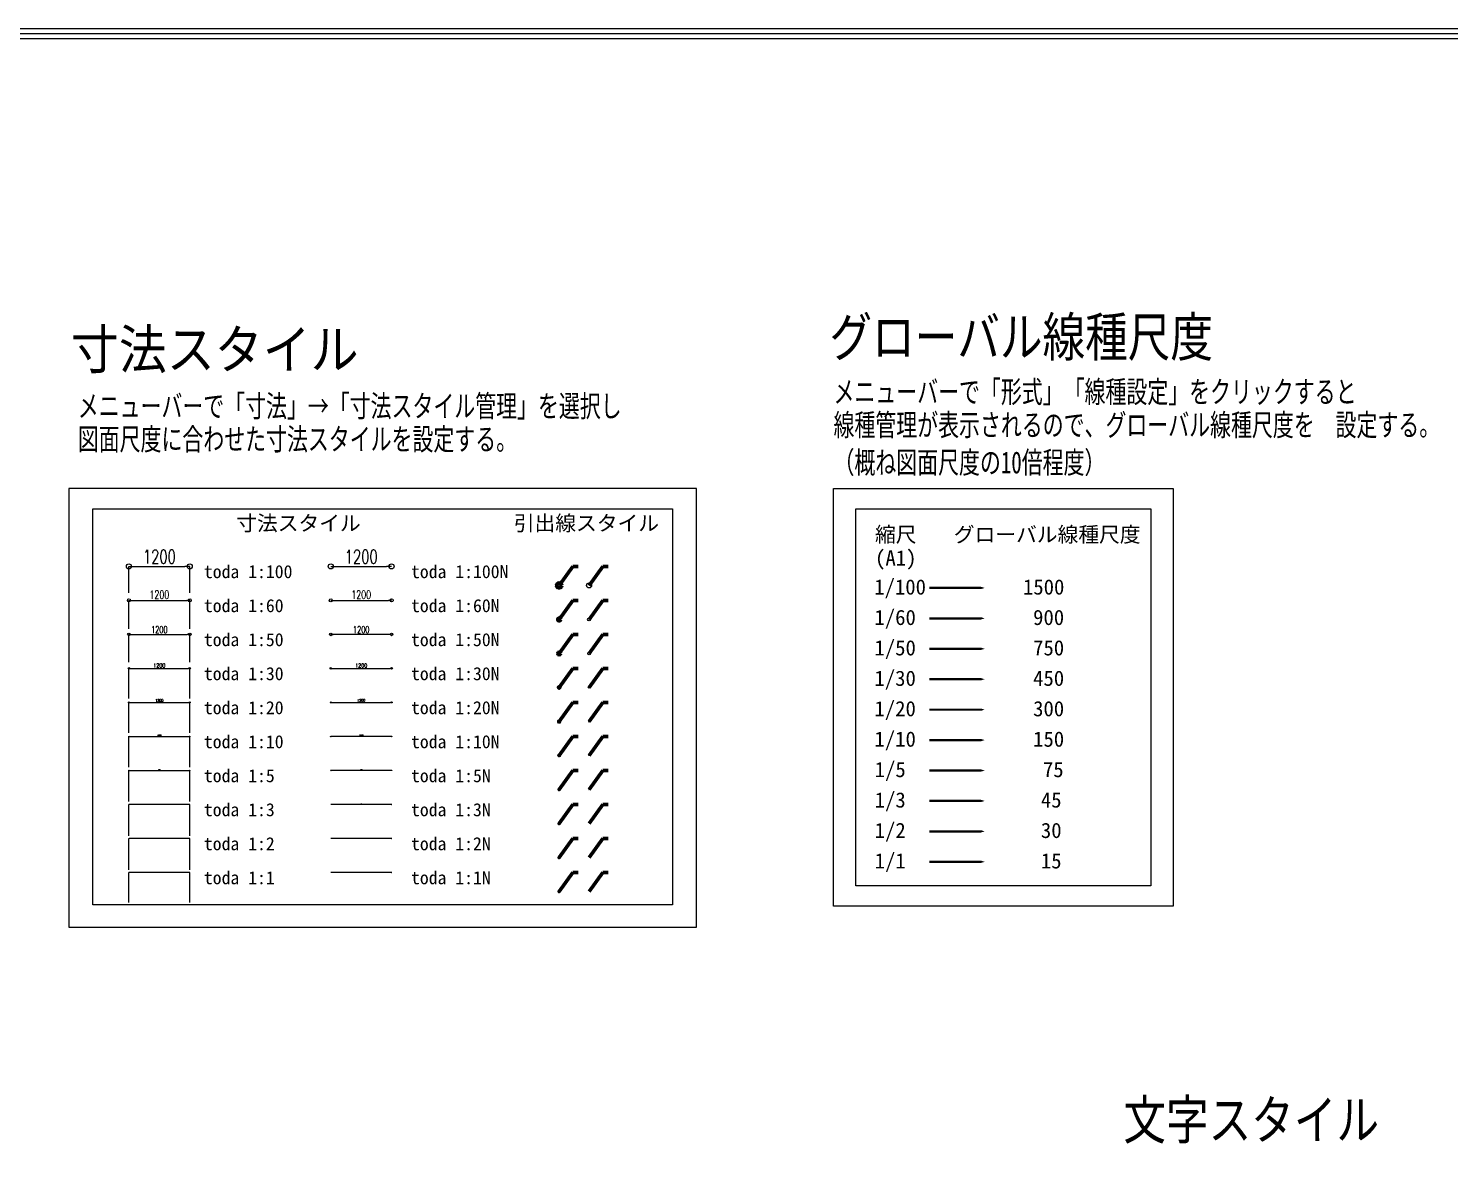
# Model space of a CAD drawing. Extents: x -229451 to 47804, y -161247 to 19812.
# Drawn here: x -195226 to -167205, y -95936 to -73809 of the extents above; entities that cross this region are included whole.
import ezdxf
from ezdxf.enums import TextEntityAlignment as Align

# ---------------------------------------------------------------- set-up
doc = ezdxf.new("R2010")
doc.units = 0
doc.header["$LTSCALE"] = 450
doc.layers.get('0').update_dxf_attribs({"linetype": 'CONTINUOUS'})
doc.layers.get('DEFPOINTS').update_dxf_attribs({"linetype": 'CONTINUOUS'})
for name, color, linetype in [('E0_図面枠A', 4, 'CONTINUOUS'), ('E1_文字A', 3, 'CONTINUOUS'), ('IC1_寸法', 3, 'CONTINUOUS'), ('ZZ_記載例', 30, 'CONTINUOUS')]:
    doc.layers.add(name, color=color, linetype=linetype)
doc.styles.add('toda-A (0.7)', font='romans.shx', dxfattribs={"width": 0.7, "bigfont": 'extfont.shx'})
doc.styles.add('toda-G', font='msgothic.ttc')
doc.dimstyles.new('toda 1：1', dxfattribs={"dimtxt": 2.7, "dimasz": 1, "dimexe": 0, "dimexo": 1, "dimgap": 0, "dimtad": 0, "dimdec": 3, "dimzin": 12, "dimdsep": 46, "dimtxsty": 'toda-A (0.7)', "dimblk": 'ORIGIN', "dimcen": 2.5, "dimclrd": 256, "dimclre": 256, "dimclrt": 7, "dimadec": 0, "dimazin": 0, "dimtfac": 1, "dimtdec": 3, "dimtix": 1, "dimtmove": 2, "dimatfit": 3, "dimldrblk": 'ORIGIN', "dimfxl": 1, "dimtvp": 0.7, "dimtolj": 1, "dimtzin": 0, "dimarcsym": 0})
doc.dimstyles.new('toda 1：10', dxfattribs={"dimscale": 10, "dimtxt": 2.7, "dimasz": 1, "dimexe": 0, "dimexo": 1, "dimgap": 0, "dimtad": 0, "dimdec": 3, "dimzin": 12, "dimdsep": 46, "dimtxsty": 'toda-A (0.7)', "dimblk": 'ORIGIN', "dimcen": 2.5, "dimclrd": 256, "dimclre": 256, "dimclrt": 7, "dimadec": 0, "dimazin": 0, "dimtfac": 1, "dimtdec": 3, "dimtix": 1, "dimtmove": 2, "dimatfit": 3, "dimldrblk": 'ORIGIN', "dimfxl": 1, "dimtvp": 0.7, "dimtolj": 1, "dimtzin": 0, "dimarcsym": 0})
doc.dimstyles.new('toda 1：100', dxfattribs={"dimscale": 100, "dimtxt": 2.7, "dimasz": 1, "dimexe": 0, "dimexo": 1, "dimgap": 0, "dimtad": 0, "dimdec": 3, "dimzin": 12, "dimdsep": 46, "dimtxsty": 'toda-A (0.7)', "dimblk": 'ORIGIN', "dimcen": 2.5, "dimclrd": 256, "dimclre": 256, "dimclrt": 7, "dimadec": 0, "dimazin": 0, "dimtfac": 1, "dimtdec": 3, "dimtix": 1, "dimtmove": 2, "dimatfit": 3, "dimldrblk": 'ORIGIN', "dimfxl": 1, "dimtvp": 0.7, "dimtolj": 1, "dimtzin": 0, "dimarcsym": 0})
doc.dimstyles.new('toda 1：100N', dxfattribs={"dimscale": 100, "dimtxt": 2.7, "dimasz": 1, "dimexe": 0, "dimexo": 1, "dimgap": 0, "dimtad": 0, "dimdec": 3, "dimzin": 12, "dimdsep": 46, "dimtxsty": 'toda-A (0.7)', "dimblk": 'ORIGIN', "dimcen": 2.5, "dimse1": 1, "dimse2": 1, "dimclrd": 256, "dimclre": 256, "dimclrt": 7, "dimadec": 0, "dimazin": 0, "dimtfac": 1, "dimtdec": 3, "dimtix": 1, "dimtmove": 2, "dimatfit": 3, "dimldrblk": 'ORIGIN', "dimfxl": 1, "dimtvp": 0.7, "dimtolj": 1, "dimtzin": 0, "dimarcsym": 0})
doc.dimstyles.new('toda 1：10N', dxfattribs={"dimscale": 10, "dimtxt": 2.7, "dimasz": 1, "dimexe": 0, "dimexo": 1, "dimgap": 0, "dimtad": 0, "dimdec": 3, "dimzin": 12, "dimdsep": 46, "dimtxsty": 'toda-A (0.7)', "dimblk": 'ORIGIN', "dimcen": 2.5, "dimse1": 1, "dimse2": 1, "dimclrd": 256, "dimclre": 256, "dimclrt": 7, "dimadec": 0, "dimazin": 0, "dimtfac": 1, "dimtdec": 3, "dimtix": 1, "dimtmove": 2, "dimatfit": 3, "dimldrblk": 'ORIGIN', "dimfxl": 1, "dimtvp": 0.7, "dimtolj": 1, "dimtzin": 0, "dimarcsym": 0})
doc.dimstyles.new('toda 1：1N', dxfattribs={"dimtxt": 2.7, "dimasz": 1, "dimexe": 0, "dimexo": 1, "dimgap": 0, "dimtad": 0, "dimdec": 3, "dimzin": 12, "dimdsep": 46, "dimtxsty": 'toda-A (0.7)', "dimblk": 'ORIGIN', "dimcen": 2.5, "dimse1": 1, "dimse2": 1, "dimclrd": 256, "dimclre": 256, "dimclrt": 7, "dimadec": 0, "dimazin": 0, "dimtfac": 1, "dimtdec": 3, "dimtix": 1, "dimtmove": 2, "dimatfit": 3, "dimldrblk": 'ORIGIN', "dimfxl": 1, "dimtvp": 0.7, "dimtolj": 1, "dimtzin": 0, "dimarcsym": 0})
doc.dimstyles.new('toda 1：2', dxfattribs={"dimscale": 2, "dimtxt": 2.7, "dimasz": 1, "dimexe": 0, "dimexo": 1, "dimgap": 0, "dimtad": 0, "dimdec": 3, "dimzin": 12, "dimdsep": 46, "dimtxsty": 'toda-A (0.7)', "dimblk": 'ORIGIN', "dimcen": 2.5, "dimclrd": 256, "dimclre": 256, "dimclrt": 7, "dimadec": 0, "dimazin": 0, "dimtfac": 1, "dimtdec": 3, "dimtix": 1, "dimtmove": 2, "dimatfit": 3, "dimldrblk": 'ORIGIN', "dimfxl": 1, "dimtvp": 0.7, "dimtolj": 1, "dimtzin": 0, "dimarcsym": 0})
doc.dimstyles.new('toda 1：20', dxfattribs={"dimscale": 20, "dimtxt": 2.7, "dimasz": 1, "dimexe": 0, "dimexo": 1, "dimgap": 0, "dimtad": 0, "dimdec": 3, "dimzin": 12, "dimdsep": 46, "dimtxsty": 'toda-A (0.7)', "dimblk": 'ORIGIN', "dimcen": 2.5, "dimclrd": 256, "dimclre": 256, "dimclrt": 7, "dimadec": 0, "dimazin": 0, "dimtfac": 1, "dimtdec": 3, "dimtix": 1, "dimtmove": 2, "dimatfit": 3, "dimldrblk": 'ORIGIN', "dimfxl": 1, "dimtvp": 0.7, "dimtolj": 1, "dimtzin": 0, "dimarcsym": 0})
doc.dimstyles.new('toda 1：20N', dxfattribs={"dimscale": 20, "dimtxt": 2.7, "dimasz": 1, "dimexe": 0, "dimexo": 1, "dimgap": 0, "dimtad": 0, "dimdec": 3, "dimzin": 12, "dimdsep": 46, "dimtxsty": 'toda-A (0.7)', "dimblk": 'ORIGIN', "dimcen": 2.5, "dimse1": 1, "dimse2": 1, "dimclrd": 256, "dimclre": 256, "dimclrt": 7, "dimadec": 0, "dimazin": 0, "dimtfac": 1, "dimtdec": 3, "dimtix": 1, "dimtmove": 2, "dimatfit": 3, "dimldrblk": 'ORIGIN', "dimfxl": 1, "dimtvp": 0.7, "dimtolj": 1, "dimtzin": 0, "dimarcsym": 0})
doc.dimstyles.new('toda 1：2N', dxfattribs={"dimscale": 2, "dimtxt": 2.7, "dimasz": 1, "dimexe": 0, "dimexo": 1, "dimgap": 0, "dimtad": 0, "dimdec": 3, "dimzin": 12, "dimdsep": 46, "dimtxsty": 'toda-A (0.7)', "dimblk": 'ORIGIN', "dimcen": 2.5, "dimse1": 1, "dimse2": 1, "dimclrd": 256, "dimclre": 256, "dimclrt": 7, "dimadec": 0, "dimazin": 0, "dimtfac": 1, "dimtdec": 3, "dimtix": 1, "dimtmove": 2, "dimatfit": 3, "dimldrblk": 'ORIGIN', "dimfxl": 1, "dimtvp": 0.7, "dimtolj": 1, "dimtzin": 0, "dimarcsym": 0})
doc.dimstyles.new('toda 1：3', dxfattribs={"dimscale": 3, "dimtxt": 2.7, "dimasz": 1, "dimexe": 0, "dimexo": 1, "dimgap": 0, "dimtad": 0, "dimdec": 3, "dimzin": 12, "dimdsep": 46, "dimtxsty": 'toda-A (0.7)', "dimblk": 'ORIGIN', "dimcen": 2.5, "dimclrd": 256, "dimclre": 256, "dimclrt": 7, "dimadec": 0, "dimazin": 0, "dimtfac": 1, "dimtdec": 3, "dimtix": 1, "dimtmove": 2, "dimatfit": 3, "dimldrblk": 'ORIGIN', "dimfxl": 1, "dimtvp": 0.7, "dimtolj": 1, "dimtzin": 0, "dimarcsym": 0})
doc.dimstyles.new('toda 1：30', dxfattribs={"dimscale": 30, "dimtxt": 2.7, "dimasz": 1, "dimexe": 0, "dimexo": 1, "dimgap": 0, "dimtad": 0, "dimdec": 3, "dimzin": 12, "dimdsep": 46, "dimtxsty": 'toda-A (0.7)', "dimblk": 'ORIGIN', "dimcen": 2.5, "dimclrd": 256, "dimclre": 256, "dimclrt": 7, "dimadec": 0, "dimazin": 0, "dimtfac": 1, "dimtdec": 3, "dimtix": 1, "dimtmove": 2, "dimatfit": 3, "dimldrblk": 'ORIGIN', "dimfxl": 1, "dimtvp": 0.7, "dimtolj": 1, "dimtzin": 0, "dimarcsym": 0})
doc.dimstyles.new('toda 1：30N', dxfattribs={"dimscale": 30, "dimtxt": 2.7, "dimasz": 1, "dimexe": 0, "dimexo": 1, "dimgap": 0, "dimtad": 0, "dimdec": 3, "dimzin": 12, "dimdsep": 46, "dimtxsty": 'toda-A (0.7)', "dimblk": 'ORIGIN', "dimcen": 2.5, "dimse1": 1, "dimse2": 1, "dimclrd": 256, "dimclre": 256, "dimclrt": 7, "dimadec": 0, "dimazin": 0, "dimtfac": 1, "dimtdec": 3, "dimtix": 1, "dimtmove": 2, "dimatfit": 3, "dimldrblk": 'ORIGIN', "dimfxl": 1, "dimtvp": 0.7, "dimtolj": 1, "dimtzin": 0, "dimarcsym": 0})
doc.dimstyles.new('toda 1：3N', dxfattribs={"dimscale": 3, "dimtxt": 2.7, "dimasz": 1, "dimexe": 0, "dimexo": 1, "dimgap": 0, "dimtad": 0, "dimdec": 3, "dimzin": 12, "dimdsep": 46, "dimtxsty": 'toda-A (0.7)', "dimblk": 'ORIGIN', "dimcen": 2.5, "dimse1": 1, "dimse2": 1, "dimclrd": 256, "dimclre": 256, "dimclrt": 7, "dimadec": 0, "dimazin": 0, "dimtfac": 1, "dimtdec": 3, "dimtix": 1, "dimtmove": 2, "dimatfit": 3, "dimldrblk": 'ORIGIN', "dimfxl": 1, "dimtvp": 0.7, "dimtolj": 1, "dimtzin": 0, "dimarcsym": 0})
doc.dimstyles.new('toda 1：5', dxfattribs={"dimscale": 5, "dimtxt": 2.7, "dimasz": 1, "dimexe": 0, "dimexo": 1, "dimgap": 0, "dimtad": 0, "dimdec": 3, "dimzin": 12, "dimdsep": 46, "dimtxsty": 'toda-A (0.7)', "dimblk": 'ORIGIN', "dimcen": 2.5, "dimclrd": 256, "dimclre": 256, "dimclrt": 7, "dimadec": 0, "dimazin": 0, "dimtfac": 1, "dimtdec": 3, "dimtix": 1, "dimtmove": 2, "dimatfit": 3, "dimldrblk": 'ORIGIN', "dimfxl": 1, "dimtvp": 0.7, "dimtolj": 1, "dimtzin": 0, "dimarcsym": 0})
doc.dimstyles.new('toda 1：50', dxfattribs={"dimscale": 50, "dimtxt": 2.7, "dimasz": 1, "dimexe": 0, "dimexo": 1.5, "dimgap": 0, "dimtad": 0, "dimdec": 3, "dimzin": 12, "dimdsep": 46, "dimtxsty": 'toda-A (0.7)', "dimblk": 'ORIGIN', "dimcen": 2.5, "dimclrd": 256, "dimclre": 256, "dimclrt": 7, "dimadec": 0, "dimazin": 0, "dimtfac": 1, "dimtdec": 3, "dimtix": 1, "dimtmove": 2, "dimatfit": 3, "dimldrblk": 'ORIGIN', "dimfxl": 1, "dimtvp": 0.7, "dimtolj": 1, "dimtzin": 0, "dimarcsym": 0})
doc.dimstyles.new('toda 1：50N', dxfattribs={"dimscale": 50, "dimtxt": 2.7, "dimasz": 1, "dimexe": 0, "dimexo": 1, "dimgap": 0, "dimtad": 0, "dimdec": 3, "dimzin": 12, "dimdsep": 46, "dimtxsty": 'toda-A (0.7)', "dimblk": 'ORIGIN', "dimcen": 2.5, "dimse1": 1, "dimse2": 1, "dimclrd": 256, "dimclre": 256, "dimclrt": 7, "dimadec": 0, "dimazin": 0, "dimtfac": 1, "dimtdec": 3, "dimtix": 1, "dimtmove": 2, "dimatfit": 3, "dimldrblk": 'ORIGIN', "dimfxl": 1, "dimtvp": 0.7, "dimtolj": 1, "dimtzin": 0, "dimarcsym": 0})
doc.dimstyles.new('toda 1：5N', dxfattribs={"dimscale": 5, "dimtxt": 2.7, "dimasz": 1, "dimexe": 0, "dimexo": 1, "dimgap": 0, "dimtad": 0, "dimdec": 3, "dimzin": 12, "dimdsep": 46, "dimtxsty": 'toda-A (0.7)', "dimblk": 'ORIGIN', "dimcen": 2.5, "dimse1": 1, "dimse2": 1, "dimclrd": 256, "dimclre": 256, "dimclrt": 7, "dimadec": 0, "dimazin": 0, "dimtfac": 1, "dimtdec": 3, "dimtix": 1, "dimtmove": 2, "dimatfit": 3, "dimldrblk": 'ORIGIN', "dimfxl": 1, "dimtvp": 0.7, "dimtolj": 1, "dimtzin": 0, "dimarcsym": 0})
doc.dimstyles.new('toda 1：60', dxfattribs={"dimscale": 60, "dimtxt": 2.7, "dimasz": 1, "dimexe": 0, "dimexo": 1, "dimgap": 0, "dimtad": 0, "dimdec": 3, "dimzin": 12, "dimdsep": 46, "dimtxsty": 'toda-A (0.7)', "dimblk": 'ORIGIN', "dimcen": 2.5, "dimclrd": 256, "dimclre": 256, "dimclrt": 7, "dimadec": 0, "dimazin": 0, "dimtfac": 1, "dimtdec": 3, "dimtix": 1, "dimtmove": 2, "dimatfit": 3, "dimldrblk": 'ORIGIN', "dimfxl": 1, "dimtvp": 0.7, "dimtolj": 1, "dimtzin": 0, "dimarcsym": 0})
doc.dimstyles.new('toda 1：60N', dxfattribs={"dimscale": 60, "dimtxt": 2.7, "dimasz": 1, "dimexe": 0, "dimexo": 1, "dimgap": 0, "dimtad": 0, "dimdec": 3, "dimzin": 12, "dimdsep": 46, "dimtxsty": 'toda-A (0.7)', "dimblk": 'ORIGIN', "dimcen": 2.5, "dimse1": 1, "dimse2": 1, "dimclrd": 256, "dimclre": 256, "dimclrt": 7, "dimadec": 0, "dimazin": 0, "dimtfac": 1, "dimtdec": 3, "dimtix": 1, "dimtmove": 2, "dimatfit": 3, "dimldrblk": 'ORIGIN', "dimfxl": 1, "dimtvp": 0.7, "dimtolj": 1, "dimtzin": 0, "dimarcsym": 0})

# ---------------------------------------------------------------- blocks, each defined once
blk = doc.blocks.new('_Origin')
at = {"color": 0, "linetype": 'ByBlock', "lineweight": -2}
blk.add_line((0, 0), (-1, 0), dxfattribs=at)
blk.add_line((0, 0), (-1, 0), dxfattribs=at)
blk.add_circle((0, 0), 0.5, dxfattribs=at)
blk.add_circle((0, 0), 0.5, dxfattribs=at)
blk = doc.blocks.new('*D39')
at = {"layer": 'DEFPOINTS', "color": 0}
for p in [(-193244, -90452), (-193244, -91043), (-192044, -91043)]:
    blk.add_point(p, dxfattribs=at)
at = {"layer": 'IC1_寸法', "lineweight": -2}
for p, q in [((-193244, -91042), (-193244, -90452)), ((-192045, -90452), (-193243, -90452)), ((-192044, -91042), (-192044, -90452))]:
    blk.add_line(p, q, dxfattribs=at)
at = {"layer": 'IC1_寸法', "lineweight": -2, "rotation": 180}
blk.add_blockref('_Origin', (-193244, -90452), dxfattribs=at)
at = {"layer": 'IC1_寸法', "lineweight": -2}
blk.add_blockref('_Origin', (-192044, -90452), dxfattribs=at)
at = {"layer": 'IC1_寸法', "color": 7, "insert": (-192644, -90450), "char_height": 2.7, "attachment_point": 5, "style": 'toda-A (0.7)'}
blk.add_mtext('\\A1;1200', dxfattribs=at)
blk = doc.blocks.new('*D40')
at = {"layer": 'DEFPOINTS', "color": 0}
for p in [(-193244, -89782), (-193244, -90402), (-192044, -90402)]:
    blk.add_point(p, dxfattribs=at)
at = {"layer": 'IC1_寸法', "lineweight": -2}
for p, q in [((-193244, -90400), (-193244, -89782)), ((-192046, -89782), (-193242, -89782)), ((-192044, -90400), (-192044, -89782))]:
    blk.add_line(p, q, dxfattribs=at)
at = {"layer": 'IC1_寸法', "lineweight": -2, "xscale": 2, "yscale": 2, "zscale": 2, "rotation": 180}
blk.add_blockref('_Origin', (-193244, -89782), dxfattribs=at)
at = {"layer": 'IC1_寸法', "lineweight": -2, "xscale": 2, "yscale": 2, "zscale": 2}
blk.add_blockref('_Origin', (-192044, -89782), dxfattribs=at)
at = {"layer": 'IC1_寸法', "color": 7, "insert": (-192644, -89778), "char_height": 5.4, "attachment_point": 5, "style": 'toda-A (0.7)'}
blk.add_mtext('\\A1;1200', dxfattribs=at)
blk = doc.blocks.new('*D41')
at = {"layer": 'DEFPOINTS', "color": 0}
for p in [(-193244, -89111), (-193244, -89732), (-192044, -89732)]:
    blk.add_point(p, dxfattribs=at)
at = {"layer": 'IC1_寸法', "lineweight": -2}
for p, q in [((-193244, -89729), (-193244, -89111)), ((-192047, -89111), (-193241, -89111)), ((-192044, -89729), (-192044, -89111))]:
    blk.add_line(p, q, dxfattribs=at)
at = {"layer": 'IC1_寸法', "lineweight": -2, "xscale": 3, "yscale": 3, "zscale": 3, "rotation": 180}
blk.add_blockref('_Origin', (-193244, -89111), dxfattribs=at)
at = {"layer": 'IC1_寸法', "lineweight": -2, "xscale": 3, "yscale": 3, "zscale": 3}
blk.add_blockref('_Origin', (-192044, -89111), dxfattribs=at)
at = {"layer": 'IC1_寸法', "color": 7, "insert": (-192644, -89105), "char_height": 8.1, "attachment_point": 5, "style": 'toda-A (0.7)'}
blk.add_mtext('\\A1;1200', dxfattribs=at)
blk = doc.blocks.new('*D42')
at = {"layer": 'DEFPOINTS', "color": 0}
for p in [(-192044, -88439), (-193244, -89061), (-192044, -89061)]:
    blk.add_point(p, dxfattribs=at)
at = {"layer": 'IC1_寸法', "lineweight": -2}
for p, q in [((-193244, -89056), (-193244, -88439)), ((-193239, -88439), (-192049, -88439)), ((-192044, -89056), (-192044, -88439))]:
    blk.add_line(p, q, dxfattribs=at)
at = {"layer": 'IC1_寸法', "lineweight": -2, "xscale": 5, "yscale": 5, "zscale": 5, "rotation": 180}
blk.add_blockref('_Origin', (-193244, -88439), dxfattribs=at)
at = {"layer": 'IC1_寸法', "lineweight": -2, "xscale": 5, "yscale": 5, "zscale": 5}
blk.add_blockref('_Origin', (-192044, -88439), dxfattribs=at)
at = {"layer": 'IC1_寸法', "color": 7, "insert": (-192644, -88429), "char_height": 13.5, "attachment_point": 5, "style": 'toda-A (0.7)'}
blk.add_mtext('\\A1;1200', dxfattribs=at)
blk = doc.blocks.new('*D43')
at = {"layer": 'DEFPOINTS', "color": 0}
for p in [(-192044, -87772), (-193244, -88389), (-192044, -88389)]:
    blk.add_point(p, dxfattribs=at)
at = {"layer": 'IC1_寸法', "lineweight": -2}
for p, q in [((-193244, -88379), (-193244, -87772)), ((-193234, -87772), (-192054, -87772)), ((-192044, -88379), (-192044, -87772))]:
    blk.add_line(p, q, dxfattribs=at)
at = {"layer": 'IC1_寸法', "lineweight": -2, "xscale": 10, "yscale": 10, "zscale": 10, "rotation": 180}
blk.add_blockref('_Origin', (-193244, -87772), dxfattribs=at)
at = {"layer": 'IC1_寸法', "lineweight": -2, "xscale": 10, "yscale": 10, "zscale": 10}
blk.add_blockref('_Origin', (-192044, -87772), dxfattribs=at)
at = {"layer": 'IC1_寸法', "color": 7, "insert": (-192644, -87753), "char_height": 27, "attachment_point": 5, "style": 'toda-A (0.7)'}
blk.add_mtext('\\A1;1200', dxfattribs=at)
blk = doc.blocks.new('*D44')
at = {"layer": 'DEFPOINTS', "color": 0}
for p in [(-192044, -87099), (-193244, -87722), (-192044, -87722)]:
    blk.add_point(p, dxfattribs=at)
at = {"layer": 'IC1_寸法', "lineweight": -2}
for p, q in [((-193244, -87702), (-193244, -87099)), ((-193224, -87099), (-192064, -87099)), ((-192044, -87702), (-192044, -87099))]:
    blk.add_line(p, q, dxfattribs=at)
at = {"layer": 'IC1_寸法', "lineweight": -2, "xscale": 20, "yscale": 20, "zscale": 20, "rotation": 180}
blk.add_blockref('_Origin', (-193244, -87099), dxfattribs=at)
at = {"layer": 'IC1_寸法', "lineweight": -2, "xscale": 20, "yscale": 20, "zscale": 20}
blk.add_blockref('_Origin', (-192044, -87099), dxfattribs=at)
at = {"layer": 'IC1_寸法', "color": 7, "insert": (-192644, -87061), "char_height": 54, "attachment_point": 5, "style": 'toda-A (0.7)'}
blk.add_mtext('\\A1;1200', dxfattribs=at)
blk = doc.blocks.new('*D45')
at = {"layer": 'DEFPOINTS', "color": 0}
for p in [(-192044, -86428), (-193244, -87049), (-192044, -87049)]:
    blk.add_point(p, dxfattribs=at)
at = {"layer": 'IC1_寸法', "lineweight": -2}
for p, q in [((-193244, -87019), (-193244, -86428)), ((-193214, -86428), (-192074, -86428)), ((-192044, -87019), (-192044, -86428))]:
    blk.add_line(p, q, dxfattribs=at)
at = {"layer": 'IC1_寸法', "lineweight": -2, "xscale": 30, "yscale": 30, "zscale": 30, "rotation": 180}
blk.add_blockref('_Origin', (-193244, -86428), dxfattribs=at)
at = {"layer": 'IC1_寸法', "lineweight": -2, "xscale": 30, "yscale": 30, "zscale": 30}
blk.add_blockref('_Origin', (-192044, -86428), dxfattribs=at)
at = {"layer": 'IC1_寸法', "color": 7, "insert": (-192644, -86372), "char_height": 81, "attachment_point": 5, "style": 'toda-A (0.7)'}
blk.add_mtext('\\A1;1200', dxfattribs=at)
blk = doc.blocks.new('*D46')
at = {"layer": 'DEFPOINTS', "color": 0}
for p in [(-192044, -85758), (-193244, -86378), (-192044, -86378)]:
    blk.add_point(p, dxfattribs=at)
at = {"layer": 'IC1_寸法', "lineweight": -2}
for p, q in [((-193244, -86303), (-193244, -85758)), ((-193194, -85758), (-192094, -85758)), ((-192044, -86303), (-192044, -85758))]:
    blk.add_line(p, q, dxfattribs=at)
at = {"layer": 'IC1_寸法', "lineweight": -2, "xscale": 50, "yscale": 50, "zscale": 50, "rotation": 180}
blk.add_blockref('_Origin', (-193244, -85758), dxfattribs=at)
at = {"layer": 'IC1_寸法', "lineweight": -2, "xscale": 50, "yscale": 50, "zscale": 50}
blk.add_blockref('_Origin', (-192044, -85758), dxfattribs=at)
at = {"layer": 'IC1_寸法', "color": 7, "insert": (-192644, -85663), "char_height": 135, "attachment_point": 5, "style": 'toda-A (0.7)'}
blk.add_mtext('\\A1;1200', dxfattribs=at)
blk = doc.blocks.new('*D47')
at = {"layer": 'DEFPOINTS', "color": 0}
for p in [(-192044, -85087), (-193244, -85708), (-192044, -85708)]:
    blk.add_point(p, dxfattribs=at)
at = {"layer": 'IC1_寸法', "lineweight": -2}
for p, q in [((-193244, -85648), (-193244, -85087)), ((-193184, -85087), (-192104, -85087)), ((-192044, -85648), (-192044, -85087))]:
    blk.add_line(p, q, dxfattribs=at)
at = {"layer": 'IC1_寸法', "lineweight": -2, "xscale": 60, "yscale": 60, "zscale": 60, "rotation": 180}
blk.add_blockref('_Origin', (-193244, -85087), dxfattribs=at)
at = {"layer": 'IC1_寸法', "lineweight": -2, "xscale": 60, "yscale": 60, "zscale": 60}
blk.add_blockref('_Origin', (-192044, -85087), dxfattribs=at)
at = {"layer": 'IC1_寸法', "color": 7, "insert": (-192644, -84974), "char_height": 162, "attachment_point": 5, "style": 'toda-A (0.7)'}
blk.add_mtext('\\A1;1200', dxfattribs=at)
blk = doc.blocks.new('*D48')
at = {"layer": 'DEFPOINTS', "color": 0}
for p in [(-192044, -84416), (-193244, -85037), (-192044, -85037)]:
    blk.add_point(p, dxfattribs=at)
at = {"layer": 'IC1_寸法', "lineweight": -2}
for p, q in [((-193244, -84937), (-193244, -84416)), ((-193144, -84416), (-192144, -84416)), ((-192044, -84937), (-192044, -84416))]:
    blk.add_line(p, q, dxfattribs=at)
at = {"layer": 'IC1_寸法', "lineweight": -2, "xscale": 100, "yscale": 100, "zscale": 100, "rotation": 180}
blk.add_blockref('_Origin', (-193244, -84416), dxfattribs=at)
at = {"layer": 'IC1_寸法', "lineweight": -2, "xscale": 100, "yscale": 100, "zscale": 100}
blk.add_blockref('_Origin', (-192044, -84416), dxfattribs=at)
at = {"layer": 'IC1_寸法', "color": 7, "insert": (-192644, -84227), "char_height": 270, "attachment_point": 5, "style": 'toda-A (0.7)'}
blk.add_mtext('\\A1;1200', dxfattribs=at)
blk = doc.blocks.new('*D49')
at = {"layer": 'DEFPOINTS', "color": 0}
for p in [(-188064, -84416), (-189264, -85037), (-188064, -85037)]:
    blk.add_point(p, dxfattribs=at)
at = {"layer": 'IC1_寸法', "lineweight": -2}
blk.add_line((-189164, -84416), (-188164, -84416), dxfattribs=at)
at = {"layer": 'IC1_寸法', "lineweight": -2, "xscale": 100, "yscale": 100, "zscale": 100, "rotation": 180}
blk.add_blockref('_Origin', (-189264, -84416), dxfattribs=at)
at = {"layer": 'IC1_寸法', "lineweight": -2, "xscale": 100, "yscale": 100, "zscale": 100}
blk.add_blockref('_Origin', (-188064, -84416), dxfattribs=at)
at = {"layer": 'IC1_寸法', "color": 7, "insert": (-188664, -84227), "char_height": 270, "attachment_point": 5, "style": 'toda-A (0.7)'}
blk.add_mtext('\\A1;1200', dxfattribs=at)
blk = doc.blocks.new('*D50')
at = {"layer": 'DEFPOINTS', "color": 0}
for p in [(-188064, -85087), (-189264, -85708), (-188064, -85708)]:
    blk.add_point(p, dxfattribs=at)
at = {"layer": 'IC1_寸法', "lineweight": -2}
blk.add_line((-189204, -85087), (-188124, -85087), dxfattribs=at)
at = {"layer": 'IC1_寸法', "lineweight": -2, "xscale": 60, "yscale": 60, "zscale": 60, "rotation": 180}
blk.add_blockref('_Origin', (-189264, -85087), dxfattribs=at)
at = {"layer": 'IC1_寸法', "lineweight": -2, "xscale": 60, "yscale": 60, "zscale": 60}
blk.add_blockref('_Origin', (-188064, -85087), dxfattribs=at)
at = {"layer": 'IC1_寸法', "color": 7, "insert": (-188664, -84974), "char_height": 162, "attachment_point": 5, "style": 'toda-A (0.7)'}
blk.add_mtext('\\A1;1200', dxfattribs=at)
blk = doc.blocks.new('*D51')
at = {"layer": 'DEFPOINTS', "color": 0}
for p in [(-189264, -85758), (-189264, -86378), (-188064, -86378)]:
    blk.add_point(p, dxfattribs=at)
at = {"layer": 'IC1_寸法', "lineweight": -2}
blk.add_line((-188114, -85758), (-189214, -85758), dxfattribs=at)
at = {"layer": 'IC1_寸法', "lineweight": -2, "xscale": 50, "yscale": 50, "zscale": 50, "rotation": 180}
blk.add_blockref('_Origin', (-189264, -85758), dxfattribs=at)
at = {"layer": 'IC1_寸法', "lineweight": -2, "xscale": 50, "yscale": 50, "zscale": 50}
blk.add_blockref('_Origin', (-188064, -85758), dxfattribs=at)
at = {"layer": 'IC1_寸法', "color": 7, "insert": (-188664, -85663), "char_height": 135, "attachment_point": 5, "style": 'toda-A (0.7)'}
blk.add_mtext('\\A1;1200', dxfattribs=at)
blk = doc.blocks.new('*D52')
at = {"layer": 'DEFPOINTS', "color": 0}
for p in [(-188064, -86428), (-189264, -87049), (-188064, -87049)]:
    blk.add_point(p, dxfattribs=at)
at = {"layer": 'IC1_寸法', "lineweight": -2}
blk.add_line((-189234, -86428), (-188094, -86428), dxfattribs=at)
at = {"layer": 'IC1_寸法', "lineweight": -2, "xscale": 30, "yscale": 30, "zscale": 30, "rotation": 180}
blk.add_blockref('_Origin', (-189264, -86428), dxfattribs=at)
at = {"layer": 'IC1_寸法', "lineweight": -2, "xscale": 30, "yscale": 30, "zscale": 30}
blk.add_blockref('_Origin', (-188064, -86428), dxfattribs=at)
at = {"layer": 'IC1_寸法', "color": 7, "insert": (-188664, -86372), "char_height": 81, "attachment_point": 5, "style": 'toda-A (0.7)'}
blk.add_mtext('\\A1;1200', dxfattribs=at)
blk = doc.blocks.new('*D53')
at = {"layer": 'DEFPOINTS', "color": 0}
for p in [(-188064, -87099), (-189264, -87722), (-188064, -87722)]:
    blk.add_point(p, dxfattribs=at)
at = {"layer": 'IC1_寸法', "lineweight": -2}
blk.add_line((-189244, -87099), (-188084, -87099), dxfattribs=at)
at = {"layer": 'IC1_寸法', "lineweight": -2, "xscale": 20, "yscale": 20, "zscale": 20, "rotation": 180}
blk.add_blockref('_Origin', (-189264, -87099), dxfattribs=at)
at = {"layer": 'IC1_寸法', "lineweight": -2, "xscale": 20, "yscale": 20, "zscale": 20}
blk.add_blockref('_Origin', (-188064, -87099), dxfattribs=at)
at = {"layer": 'IC1_寸法', "color": 7, "insert": (-188664, -87061), "char_height": 54, "attachment_point": 5, "style": 'toda-A (0.7)'}
blk.add_mtext('\\A1;1200', dxfattribs=at)
blk = doc.blocks.new('*D54')
at = {"layer": 'DEFPOINTS', "color": 0}
for p in [(-189264, -87772), (-189264, -88389), (-188064, -88389)]:
    blk.add_point(p, dxfattribs=at)
at = {"layer": 'IC1_寸法', "lineweight": -2}
blk.add_line((-188074, -87772), (-189254, -87772), dxfattribs=at)
at = {"layer": 'IC1_寸法', "lineweight": -2, "xscale": 10, "yscale": 10, "zscale": 10, "rotation": 180}
blk.add_blockref('_Origin', (-189264, -87772), dxfattribs=at)
at = {"layer": 'IC1_寸法', "lineweight": -2, "xscale": 10, "yscale": 10, "zscale": 10}
blk.add_blockref('_Origin', (-188064, -87772), dxfattribs=at)
at = {"layer": 'IC1_寸法', "color": 7, "insert": (-188664, -87753), "char_height": 27, "attachment_point": 5, "style": 'toda-A (0.7)'}
blk.add_mtext('\\A1;1200', dxfattribs=at)
blk = doc.blocks.new('*D55')
at = {"layer": 'DEFPOINTS', "color": 0}
for p in [(-189264, -88439), (-189264, -89061), (-188064, -89061)]:
    blk.add_point(p, dxfattribs=at)
at = {"layer": 'IC1_寸法', "lineweight": -2}
blk.add_line((-188069, -88439), (-189259, -88439), dxfattribs=at)
at = {"layer": 'IC1_寸法', "lineweight": -2, "xscale": 5, "yscale": 5, "zscale": 5, "rotation": 180}
blk.add_blockref('_Origin', (-189264, -88439), dxfattribs=at)
at = {"layer": 'IC1_寸法', "lineweight": -2, "xscale": 5, "yscale": 5, "zscale": 5}
blk.add_blockref('_Origin', (-188064, -88439), dxfattribs=at)
at = {"layer": 'IC1_寸法', "color": 7, "insert": (-188664, -88429), "char_height": 13.5, "attachment_point": 5, "style": 'toda-A (0.7)'}
blk.add_mtext('\\A1;1200', dxfattribs=at)
blk = doc.blocks.new('*D56')
at = {"layer": 'DEFPOINTS', "color": 0}
for p in [(-189264, -89111), (-189264, -89732), (-188064, -89732)]:
    blk.add_point(p, dxfattribs=at)
at = {"layer": 'IC1_寸法', "lineweight": -2}
blk.add_line((-188067, -89111), (-189261, -89111), dxfattribs=at)
at = {"layer": 'IC1_寸法', "lineweight": -2, "xscale": 3, "yscale": 3, "zscale": 3, "rotation": 180}
blk.add_blockref('_Origin', (-189264, -89111), dxfattribs=at)
at = {"layer": 'IC1_寸法', "lineweight": -2, "xscale": 3, "yscale": 3, "zscale": 3}
blk.add_blockref('_Origin', (-188064, -89111), dxfattribs=at)
at = {"layer": 'IC1_寸法', "color": 7, "insert": (-188664, -89105), "char_height": 8.1, "attachment_point": 5, "style": 'toda-A (0.7)'}
blk.add_mtext('\\A1;1200', dxfattribs=at)
blk = doc.blocks.new('*D57')
at = {"layer": 'DEFPOINTS', "color": 0}
for p in [(-189264, -89782), (-189264, -90402), (-188064, -90402)]:
    blk.add_point(p, dxfattribs=at)
at = {"layer": 'IC1_寸法', "lineweight": -2}
blk.add_line((-188066, -89782), (-189262, -89782), dxfattribs=at)
at = {"layer": 'IC1_寸法', "lineweight": -2, "xscale": 2, "yscale": 2, "zscale": 2, "rotation": 180}
blk.add_blockref('_Origin', (-189264, -89782), dxfattribs=at)
at = {"layer": 'IC1_寸法', "lineweight": -2, "xscale": 2, "yscale": 2, "zscale": 2}
blk.add_blockref('_Origin', (-188064, -89782), dxfattribs=at)
at = {"layer": 'IC1_寸法', "color": 7, "insert": (-188664, -89778), "char_height": 5.4, "attachment_point": 5, "style": 'toda-A (0.7)'}
blk.add_mtext('\\A1;1200', dxfattribs=at)
blk = doc.blocks.new('*D58')
at = {"layer": 'DEFPOINTS', "color": 0}
for p in [(-189264, -90452), (-189264, -91043), (-188064, -91043)]:
    blk.add_point(p, dxfattribs=at)
at = {"layer": 'IC1_寸法', "lineweight": -2}
blk.add_line((-188065, -90452), (-189263, -90452), dxfattribs=at)
at = {"layer": 'IC1_寸法', "lineweight": -2, "rotation": 180}
blk.add_blockref('_Origin', (-189264, -90452), dxfattribs=at)
at = {"layer": 'IC1_寸法', "lineweight": -2}
blk.add_blockref('_Origin', (-188064, -90452), dxfattribs=at)
at = {"layer": 'IC1_寸法', "color": 7, "insert": (-188664, -90450), "char_height": 2.7, "attachment_point": 5, "style": 'toda-A (0.7)'}
blk.add_mtext('\\A1;1200', dxfattribs=at)

msp = doc.modelspace()

# ---------------------------------------------------------------- linework, layer by layer
at = {"layer": 'E0_図面枠A'}
for points in [[(-193958.8496, -83280.2842), (-182527.2355, -83280.2842), (-182527.2355, -91092.8044), (-193958.8496, -91092.8044)], [(-178912.2603, -83280.2842), (-173098.0474, -83280.2842), (-173098.0474, -90718.9507), (-178912.2603, -90718.9507)]]:
    msp.add_lwpolyline(points, close=True, dxfattribs=at)
at = {"layer": 'E1_文字A', "lineweight": -3}
for points in [[(-176370.506, -84841.9285, 0, 150, 0), (-176616.4789, -84841.9285, 45, 45, 0), (-177460.9855, -84841.9285, 45, 45, 0)], [(-176370.506, -85441.9285, 0, 150, 0), (-176616.4789, -85441.9285, 45, 45, 0), (-177460.9855, -85441.9285, 45, 45, 0)], [(-176370.506, -86041.9285, 0, 150, 0), (-176616.4789, -86041.9285, 45, 45, 0), (-177460.9855, -86041.9285, 45, 45, 0)], [(-176370.506, -86641.9285, 0, 150, 0), (-176616.4789, -86641.9285, 45, 45, 0), (-177460.9855, -86641.9285, 45, 45, 0)], [(-176370.506, -87241.9285, 0, 150, 0), (-176616.4789, -87241.9285, 45, 45, 0), (-177460.9855, -87241.9285, 45, 45, 0)], [(-176370.506, -87841.9285, 0, 150, 0), (-176616.4789, -87841.9285, 45, 45, 0), (-177460.9855, -87841.9285, 45, 45, 0)], [(-176370.506, -88441.9285, 0, 150, 0), (-176616.4789, -88441.9285, 45, 45, 0), (-177460.9855, -88441.9285, 45, 45, 0)], [(-176370.506, -89041.9285, 0, 150, 0), (-176616.4789, -89041.9285, 45, 45, 0), (-177460.9855, -89041.9285, 45, 45, 0)], [(-176370.506, -89641.9285, 0, 150, 0), (-176616.4789, -89641.9285, 45, 45, 0), (-177460.9855, -89641.9285, 45, 45, 0)], [(-176370.506, -90241.9285, 0, 150, 0), (-176616.4789, -90241.9285, 45, 45, 0), (-177460.9855, -90241.9285, 45, 45, 0)]]:
    msp.add_lwpolyline(points, format="xyseb", dxfattribs=at)
at = {"layer": 'ZZ_記載例'}
for points in [[(-229450.6548, -73809.1702), (-149779.0945, -73809.1702), (-149779.0945, -118559.3388), (-229450.6548, -118559.3388)], [(-229350.6548, -73909.1702), (-149879.0945, -73909.1702), (-149879.0945, -118459.3388), (-229350.6548, -118459.3388)], [(-229250.6548, -74009.1702), (-149979.0945, -74009.1702), (-149979.0945, -118359.3388), (-229250.6548, -118359.3388)], [(-182052.1067, -82882.8438), (-194428.8775, -82882.8438), (-194428.8775, -91533.7299), (-182052.1067, -91533.7299)], [(-179352.2603, -82882.8438), (-172658.0474, -82882.8438), (-172658.0474, -91116.391), (-179352.2603, -91116.391)]]:
    msp.add_lwpolyline(points, close=True, dxfattribs=at)

# ---------------------------------------------------------------- texts
at = {"layer": 'E1_文字A', "style": 'toda-G'}
for s, height, p in [('寸法スタイル', 299.9106, (-191127.8467, -83714.1359)), ('引出線スタイル', 299.9106, (-185655.6487, -83714.1359)), ('toda 1:100', 256.73133, (-191766.2923, -84648.8001)), ('toda 1:100N', 256.731326, (-187682.4442, -84648.8001)), ('toda 1:60', 256.73133, (-191766.2923, -85319.4093)), ('toda 1:60N', 256.73133, (-187682.4442, -85319.4093)), ('toda 1:50', 256.73133, (-191766.2923, -85990.0188)), ('toda 1:50N', 256.73133, (-187682.4442, -85990.0188)), ('toda 1:30', 256.73133, (-191766.2923, -86660.6283)), ('toda 1:30N', 256.73133, (-187682.4442, -86660.6283)), ('toda 1:20', 256.73133, (-191766.2923, -87331.2377)), ('toda 1:20N', 256.73133, (-187682.4442, -87331.2377)), ('toda 1:10', 256.73133, (-191766.2923, -88001.8472)), ('toda 1:10N', 256.73133, (-187682.4442, -88001.8472)), ('toda 1:5', 256.73133, (-191766.2923, -88672.4567)), ('toda 1:5N', 256.73133, (-187682.4442, -88672.4567)), ('toda 1:3', 256.73133, (-191766.2923, -89343.0662)), ('toda 1:3N', 256.73133, (-187682.4442, -89343.0662)), ('toda 1:2', 256.73133, (-191766.2923, -90013.6756)), ('toda 1:2N', 256.73133, (-187682.4442, -90013.6756)), ('toda 1:1', 256.73133, (-191766.2923, -90684.2851)), ('toda 1:1N', 256.73133, (-187682.4442, -90684.2851))]:
    msp.add_text(s, height=height, dxfattribs=at).set_placement(p)
for s, p in [('縮尺', (-178124.1535, -83937.7177)), ('グローバル線種尺度', (-175138.6548, -83937.7177)), ('(A1)', (-178124.1535, -84400.7425)), ('1/100', (-178039.0034, -84972.6016)), ('1500', (-175208.1287, -84972.6016)), ('1/60', (-178136.4363, -85572.6016)), ('900', (-175110.2589, -85572.6016)), ('1/50', (-178136.4363, -86172.6016)), ('750', (-175110.2589, -86172.6016)), ('1/30', (-178136.4363, -86772.6016)), ('450', (-175110.2589, -86772.6016)), ('1/20', (-178136.4363, -87372.6016)), ('300', (-175110.2589, -87372.6016)), ('1/10', (-178136.4363, -87972.6016)), ('150', (-175110.2589, -87972.6016)), ('1/5', (-178233.8692, -88572.6016)), ('75', (-175018.3888, -88572.6016)), ('1/3', (-178233.8692, -89172.6016)), ('45', (-175059.0304, -89172.6016)), ('1/2', (-178233.8692, -89772.6016)), ('30', (-175059.0304, -89772.6016)), ('1/1', (-178233.8692, -90372.6016)), ('15', (-175059.0304, -90372.6016))]:
    msp.add_text(s, height=300, dxfattribs=at).set_placement(p, align=Align.CENTER)
at = {"layer": 'ZZ_記載例', "color": 12, "style": 'toda-G'}
for s, width, p in [('グローバル線種尺度', 0.8, (-179431.6425, -80277.2375)), ('寸法スタイル', 0.9, (-194387.4915, -80522.0855)), ('文字スタイル', 0.8, (-173636.6132, -95714.3957))]:
    msp.add_text(s, height=770, dxfattribs=dict(at, width=width)).set_placement(p)
at = {"layer": 'ZZ_記載例', "style": 'toda-G', "width": 0.7}
for s, p in [('メニューバーで「形式」「線種設定」をクリックすると', (-179351.837, -81190.1453)), ('メニューバーで「寸法」→「寸法スタイル管理」を選択し', (-194252.5587, -81470.9661)), ('線種管理が表示されるので、グローバル線種尺度を\u3000設定する。', (-179351.837, -81843.6962)), ('図面尺度に合わせた寸法スタイルを設定する。', (-194252.5587, -82124.517)), ('（概ね図面尺度の10倍程度）', (-179351.837, -82582.7685))]:
    msp.add_text(s, height=432, dxfattribs=at).set_placement(p)

# ---------------------------------------------------------------- dimensions: what is measured, and where the dimension line sits
at = {"layer": 'IC1_寸法'}
for base, p1, p2, dimstyle, picture, middle in [((-192043.5979, -84416.4258), (-193243.5979, -85037.0351), (-192043.5979, -85037.0351), 'toda 1：100', '*D48', (-192643.5979, -84227.4258)), ((-188063.6, -84416.4258), (-189263.6, -85037.0351), (-188063.6, -85037.0351), 'toda 1：100N', '*D49', (-188663.6, -84227.4258)), ((-192043.5979, -85087.0351), (-193243.5979, -85707.6445), (-192043.5979, -85707.6445), 'toda 1：60', '*D47', (-192643.5979, -84973.6351)), ((-188063.6, -85087.0351), (-189263.6, -85707.6445), (-188063.6, -85707.6445), 'toda 1：60N', '*D50', (-188663.6, -84973.6351)), ((-192043.5979, -85757.6445), (-193243.5979, -86378.254), (-192043.5979, -86378.254), 'toda 1：50', '*D46', (-192643.5979, -85663.1445)), ((-189263.6, -85757.6445), (-188063.6, -86378.254), (-189263.6, -86378.254), 'toda 1：50N', '*D51', (-188663.6, -85663.1445)), ((-192043.5979, -86428.254), (-193243.5979, -87048.8635), (-192043.5979, -87048.8635), 'toda 1：30', '*D45', (-192643.5979, -86371.554)), ((-188063.6, -86428.254), (-189263.6, -87048.8635), (-188063.6, -87048.8635), 'toda 1：30N', '*D52', (-188663.6, -86371.554)), ((-192043.5979, -87098.8635), (-193243.5979, -87721.973), (-192043.5979, -87721.973), 'toda 1：20', '*D44', (-192643.5979, -87061.0635)), ((-188063.6, -87098.8635), (-189263.6, -87721.973), (-188063.6, -87721.973), 'toda 1：20N', '*D53', (-188663.6, -87061.0635)), ((-192043.5979, -87771.973), (-193243.5979, -88388.8324), (-192043.5979, -88388.8324), 'toda 1：10', '*D43', (-192643.5979, -87753.073)), ((-189263.6, -87771.973), (-188063.6, -88388.8324), (-189263.6, -88388.8324), 'toda 1：10N', '*D54', (-188663.6, -87753.073)), ((-192043.5979, -88438.8324), (-193243.5979, -89060.6919), (-192043.5979, -89060.6919), 'toda 1：5', '*D42', (-192643.5979, -88429.3824)), ((-189263.6, -88438.8324), (-188063.6, -89060.6919), (-189263.6, -89060.6919), 'toda 1：5N', '*D55', (-188663.6, -88429.3824)), ((-193243.5979, -89110.6919), (-192043.5979, -89731.8014), (-193243.5979, -89731.8014), 'toda 1：3', '*D41', (-192643.5979, -89105.0219)), ((-189263.6, -89110.6919), (-188063.6, -89731.8014), (-189263.6, -89731.8014), 'toda 1：3N', '*D56', (-188663.6, -89105.0219)), ((-193243.5979, -89781.8014), (-192043.5979, -90401.9108), (-193243.5979, -90401.9108), 'toda 1：2', '*D40', (-192643.5979, -89778.0214)), ((-189263.6, -89781.8014), (-188063.6, -90401.9108), (-189263.6, -90401.9108), 'toda 1：2N', '*D57', (-188663.6, -89778.0214)), ((-193243.5979, -90451.9108), (-192043.5979, -91042.8044), (-193243.5979, -91042.8044), 'toda 1：1', '*D39', (-192643.5979, -90450.0208)), ((-189263.6, -90451.9108), (-188063.6, -91042.8044), (-189263.6, -91042.8044), 'toda 1：1N', '*D58', (-188663.6, -90450.0208))]:
    dim = msp.add_linear_dim(base=base, p1=p1, p2=p2, dimstyle=dimstyle, override={"dimpost": '<>'}, dxfattribs=at)
    dim.commit()
    dim.dimension.update_dxf_attribs({"geometry": picture, "text_midpoint": middle})

# ---------------------------------------------------------------- leaders
for points, dimstyle, override in [([(-184761.4593, -84792.327), (-184488.6853, -84416.4258), (-184388.1896, -84416.4258)], 'toda 1：100', {"dimscale": 100, "dimtxt": 2.7, "dimasz": 1, "dimgap": 0, "dimtad": 0, "dimtxsty": 'toda-A (0.7)', "dimclrd": 256, "dimldrblk": 'Origin', "dimlwd": 65535}), ([(-184171.1822, -84792.327), (-183898.4082, -84416.4258), (-183797.9124, -84416.4258)], 'toda 1：100', {"dimscale": 100, "dimtxt": 2.7, "dimasz": 1, "dimgap": 0, "dimtad": 0, "dimtxsty": 'toda-A (0.7)', "dimclrd": 256, "dimlwd": 65535}), ([(-184761.4593, -85462.9365), (-184488.6853, -85087.0353), (-184388.1896, -85087.0353)], 'toda 1：60', {"dimscale": 60, "dimtxt": 2.7, "dimasz": 1, "dimgap": 0, "dimtad": 0, "dimtxsty": 'toda-A (0.7)', "dimclrd": 256, "dimldrblk": 'Origin', "dimlwd": 65535}), ([(-184171.1822, -85462.9365), (-183898.4082, -85087.0353), (-183797.9124, -85087.0353)], 'toda 1：60', {"dimscale": 60, "dimtxt": 2.7, "dimasz": 1, "dimgap": 0, "dimtad": 0, "dimtxsty": 'toda-A (0.7)', "dimclrd": 256, "dimlwd": 65535}), ([(-184761.4593, -86133.546), (-184488.6853, -85757.6448), (-184388.1896, -85757.6448)], 'toda 1：50', {"dimscale": 50, "dimtxt": 2.7, "dimasz": 1, "dimgap": 0, "dimtad": 0, "dimtxsty": 'toda-A (0.7)', "dimclrd": 256, "dimldrblk": 'Origin', "dimlwd": 65535}), ([(-184171.1822, -86133.546), (-183898.4082, -85757.6448), (-183797.9124, -85757.6448)], 'toda 1：50', {"dimscale": 50, "dimtxt": 2.7, "dimasz": 1, "dimgap": 0, "dimtad": 0, "dimtxsty": 'toda-A (0.7)', "dimclrd": 256, "dimlwd": 65535}), ([(-184761.4593, -86804.1554), (-184488.6853, -86428.2542), (-184388.1896, -86428.2542)], 'toda 1：30', {"dimscale": 30, "dimtxt": 2.7, "dimasz": 1, "dimgap": 0, "dimtad": 0, "dimtxsty": 'toda-A (0.7)', "dimclrd": 256, "dimldrblk": 'Origin', "dimlwd": 65535}), ([(-184171.1822, -86804.1554), (-183898.4082, -86428.2542), (-183797.9124, -86428.2542)], 'toda 1：30', {"dimscale": 30, "dimtxt": 2.7, "dimasz": 1, "dimgap": 0, "dimtad": 0, "dimtxsty": 'toda-A (0.7)', "dimclrd": 256, "dimlwd": 65535}), ([(-184761.4593, -87477.2649), (-184488.6853, -87101.3637), (-184388.1896, -87101.3637)], 'toda 1：20', {"dimscale": 20, "dimtxt": 2.7, "dimasz": 1, "dimgap": 0, "dimtad": 0, "dimtxsty": 'toda-A (0.7)', "dimclrd": 256, "dimldrblk": 'Origin', "dimlwd": 65535}), ([(-184171.1822, -87477.2649), (-183898.4082, -87101.3637), (-183797.9124, -87101.3637)], 'toda 1：20', {"dimscale": 20, "dimtxt": 2.7, "dimasz": 1, "dimgap": 0, "dimtad": 0, "dimtxsty": 'toda-A (0.7)', "dimclrd": 256, "dimlwd": 65535}), ([(-184761.4593, -88144.1244), (-184488.6853, -87768.2232), (-184388.1896, -87768.2232)], 'toda 1：10', {"dimscale": 10, "dimtxt": 2.7, "dimasz": 1, "dimgap": 0, "dimtad": 0, "dimtxsty": 'toda-A (0.7)', "dimclrd": 256, "dimldrblk": 'Origin', "dimlwd": 65535}), ([(-184171.1822, -88144.1244), (-183898.4082, -87768.2232), (-183797.9124, -87768.2232)], 'toda 1：10', {"dimscale": 10, "dimtxt": 2.7, "dimasz": 1, "dimgap": 0, "dimtad": 0, "dimtxsty": 'toda-A (0.7)', "dimclrd": 256, "dimlwd": 65535}), ([(-184761.4593, -88815.9839), (-184488.6853, -88440.0827), (-184388.1896, -88440.0827)], 'toda 1：5', {"dimscale": 5, "dimtxt": 2.7, "dimasz": 1, "dimgap": 0, "dimtad": 0, "dimtxsty": 'toda-A (0.7)', "dimclrd": 256, "dimldrblk": 'Origin', "dimlwd": 65535}), ([(-184171.1822, -88815.9839), (-183898.4082, -88440.0827), (-183797.9124, -88440.0827)], 'toda 1：5', {"dimscale": 5, "dimtxt": 2.7, "dimasz": 1, "dimgap": 0, "dimtad": 0, "dimtxsty": 'toda-A (0.7)', "dimclrd": 256, "dimlwd": 65535}), ([(-184761.4593, -89487.0933), (-184488.6853, -89111.1921), (-184388.1896, -89111.1921)], 'toda 1：3', {"dimscale": 3, "dimtxt": 2.7, "dimasz": 1, "dimgap": 0, "dimtad": 0, "dimtxsty": 'toda-A (0.7)', "dimclrd": 256, "dimldrblk": 'Origin', "dimlwd": 65535}), ([(-184171.1822, -89487.0933), (-183898.4082, -89111.1921), (-183797.9124, -89111.1921)], 'toda 1：3', {"dimscale": 3, "dimtxt": 2.7, "dimasz": 1, "dimgap": 0, "dimtad": 0, "dimtxsty": 'toda-A (0.7)', "dimclrd": 256, "dimlwd": 65535}), ([(-184761.4593, -90157.2028), (-184488.6853, -89781.3016), (-184388.1896, -89781.3016)], 'toda 1：2', {"dimscale": 2, "dimtxt": 2.7, "dimasz": 1, "dimgap": 0, "dimtad": 0, "dimtxsty": 'toda-A (0.7)', "dimclrd": 256, "dimldrblk": 'Origin', "dimlwd": 65535}), ([(-184171.1822, -90157.2028), (-183898.4082, -89781.3016), (-183797.9124, -89781.3016)], 'toda 1：2', {"dimscale": 2, "dimtxt": 2.7, "dimasz": 1, "dimgap": 0, "dimtad": 0, "dimtxsty": 'toda-A (0.7)', "dimclrd": 256, "dimlwd": 65535}), ([(-184761.4593, -90827.3123), (-184488.6853, -90451.4111), (-184388.1896, -90451.4111)], 'toda 1：1', {"dimscale": 1, "dimtxt": 2.7, "dimasz": 1, "dimgap": 0, "dimtad": 0, "dimtxsty": 'toda-A (0.7)', "dimclrd": 256, "dimldrblk": 'Origin', "dimlwd": 65535}), ([(-184171.1822, -90827.3123), (-183898.4082, -90451.4111), (-183797.9124, -90451.4111)], 'toda 1：1', {"dimscale": 1, "dimtxt": 2.7, "dimasz": 1, "dimgap": 0, "dimtad": 0, "dimtxsty": 'toda-A (0.7)', "dimclrd": 256, "dimlwd": 65535})]:
    msp.add_leader(points, dimstyle=dimstyle, override=override, dxfattribs=at)

doc.saveas('drawing.dxf')
